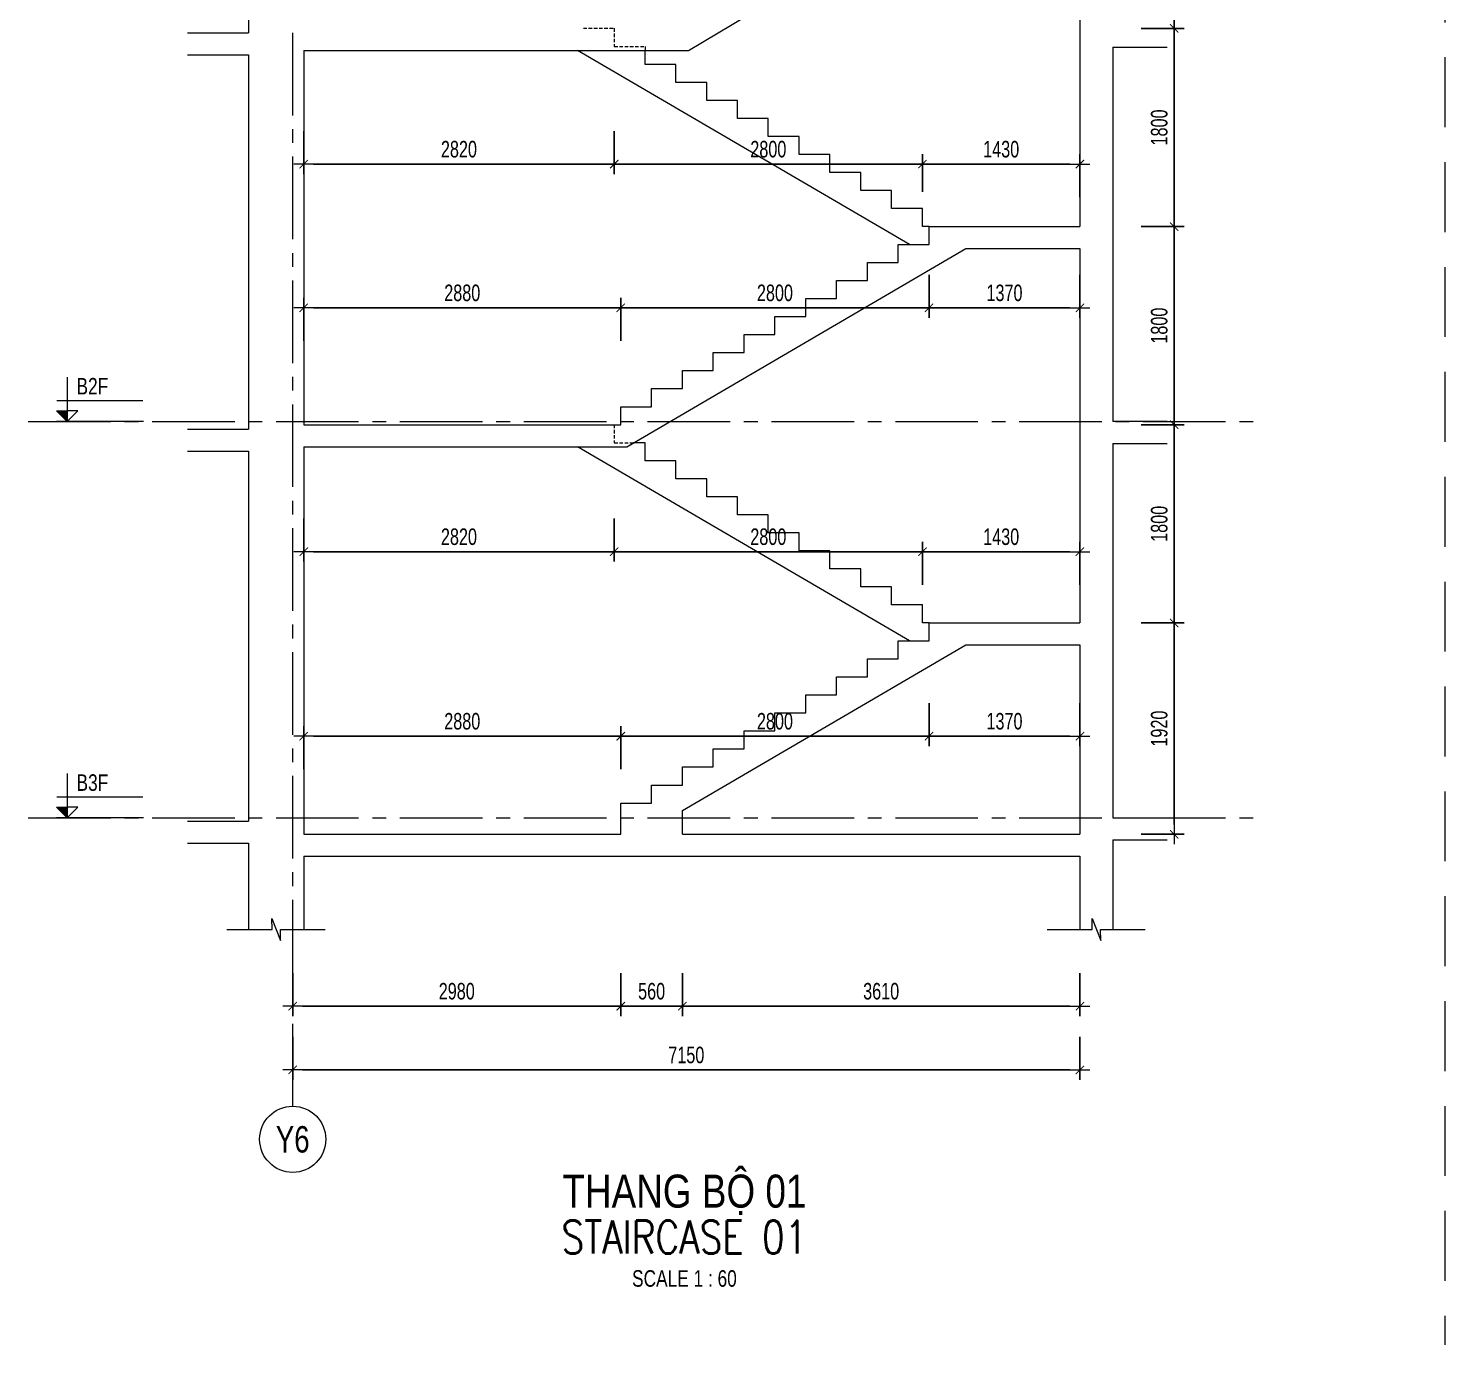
# Model space of a CAD drawing. Header units: millimetres. Extents: x -179076 to 254975, y -18667 to 296191.
# Drawn here: x 12315 to 25179, y 42634 to 54589 of the extents above; entities that cross this region are included whole.
import ezdxf
from ezdxf.enums import TextEntityAlignment as Align

# ---------------------------------------------------------------- set-up
doc = ezdxf.new("R2010")
doc.units = ezdxf.units.MM
doc.linetypes.add('CENTER2', pattern=[1.125, 0.75, -0.125, 0.125, -0.125])
doc.linetypes.add('HIDDEN2', pattern=[4.7625, 3.175, -1.5875])
doc.layers.get('Defpoints').update_dxf_attribs({"color": 151, "lineweight": 9})
for name, color, linetype, lineweight in [('NDC_S_ANNO', 7, 'Continuous', 20), ('NDC_S_AXIS', 5, 'CENTER2', 13), ('NDC_S_CONTINUOUS', 3, 'Continuous', 20), ('NDC_S_DIM', 1, 'Continuous', 15), ('NDC_S_ENG TITLE', 3, 'Continuous', 20), ('NDC_S_HIDDEN', 8, 'HIDDEN2', 13), ('NDC_S_SLAB', 2, 'Continuous', 20), ('NDC_S_SYMBOL', 1, 'Continuous', 15), ('NDC_S_TEXT SYMBOL', 7, 'Continuous', 20), ('NDC_S_VN TEXT', 7, 'Continuous', 20), ('NDC_S_VN TITLE', 6, 'Continuous', 35)]:
    doc.layers.add(name, color=color, linetype=linetype, lineweight=lineweight)
doc.styles.add('NDC_ANNO', font='', dxfattribs={"width": 0.8})
doc.styles.add('NDC_DIM', font='', dxfattribs={"width": 0.75})
doc.styles.add('NDC_EN TXT', font='romans.shx', dxfattribs={"width": 0.8})
doc.styles.add('NDC_VIE TXT', font='arial.ttf', dxfattribs={"width": 0.8})
doc.styles.get('NDC_ANNO').set_extended_font_data('Dotum')
doc.styles.get('NDC_DIM').set_extended_font_data('Dotum')
doc.dimstyles.new('NDC_dim_60', dxfattribs={"dimscale": 60, "dimtxt": 2.5, "dimasz": 1.5, "dimexe": 1.5, "dimexo": 2.5, "dimgap": 1, "dimtad": 1, "dimdec": 0, "dimzin": 0, "dimdsep": 46, "dimtxsty": 'NDC_DIM', "dimblk": 'DIMMARK', "dimcen": 0.09, "dimdle": 1.2, "dimclrd": 1, "dimclre": 1, "dimclrt": 3, "dimadec": 0, "dimazin": 0, "dimtfac": 1, "dimtdec": 0, "dimtix": 1, "dimtofl": 0, "dimtmove": 0, "dimatfit": 3, "dimfxl": 5, "dimfxlon": 1, "dimtolj": 1, "dimtzin": 0, "dimarcsym": 0})

# ---------------------------------------------------------------- blocks, each defined once
blk = doc.blocks.new('kata_block_CT')
at = {"layer": 'NDC_S_ANNO'}
blk.add_hatch(color=3, dxfattribs=at).paths.add_polyline_path([(0, 1.6), (-1.61, 1.6), (0, 0)])
at = {"layer": 'NDC_S_ANNO', "ltscale": 50}
h = blk.add_hatch(dxfattribs=at)
h.set_pattern_fill('ANSI31', color=256, scale=1.406, style=0)
h.paths.add_polyline_path([(0, 1.6), (0, 0), (1.61, 1.6)])
for p, q in [((-1.59, 3.14), (11.47, 3.14)), ((11.56, 0), (-1.64, 0))]:
    blk.add_line(p, q, dxfattribs=at)
for points in [[(0, 6.69), (0, 0)], [(0, 0), (-1.61, 1.6), (0, 1.6)], [(0, 0), (1.61, 1.6), (0, 1.6)]]:
    blk.add_lwpolyline(points, dxfattribs=at)
at = {"layer": 'NDC_S_ANNO', "color": 8, "ltscale": 50}
blk.add_lwpolyline([(0, 0), (-1.61, 1.6), (0, 1.6)], dxfattribs=at)
at = {"layer": 'NDC_S_TEXT SYMBOL', "color": 3, "style": 'NDC_ANNO', "width": 0.8}
blk.add_attdef('CT', (1.41, 4.07), '', height=2.5, dxfattribs=at)
blk = doc.blocks.new('DIMMARK')
at = {"layer": 'NDC_S_DIM', "color": 1}
blk.add_line((-1.5, 0), (1, 0), dxfattribs=at)
at = {"layer": 'NDC_S_DIM', "color": 2, "const_width": 0.1}
blk.add_lwpolyline([(-0.42, -0.42), (0.42, 0.42)], dxfattribs=at)
blk = doc.blocks.new('*D1584')
at = {"layer": 'Defpoints', "color": 0, "transparency": 16777216}
for p in [(14716, 47419), (17696, 47269), (17696, 45708)]:
    blk.add_point(p, dxfattribs=at)
at = {"layer": 'NDC_S_DIM', "color": 1, "lineweight": -2, "transparency": 16777216}
for p, q in [((14716, 46008), (14716, 45618)), ((17696, 46008), (17696, 45618)), ((14806, 45708), (17606, 45708))]:
    blk.add_line(p, q, dxfattribs=at)
at = {"layer": 'NDC_S_DIM', "color": 1, "lineweight": -2, "transparency": 16777216, "xscale": 90, "yscale": 90, "zscale": 90, "rotation": 180}
blk.add_blockref('DIMMARK', (14716, 45708), dxfattribs=at)
at = {"layer": 'NDC_S_DIM', "color": 1, "lineweight": -2, "transparency": 16777216, "xscale": 90, "yscale": 90, "zscale": 90}
blk.add_blockref('DIMMARK', (17696, 45708), dxfattribs=at)
at = {"layer": 'NDC_S_DIM', "color": 3, "transparency": 16777216, "insert": (16206, 45843), "char_height": 150, "attachment_point": 5, "style": 'NDC_DIM'}
blk.add_mtext('\\A1;2980', dxfattribs=at)
blk = doc.blocks.new('*D1585')
at = {"layer": 'Defpoints', "color": 0, "transparency": 16777216}
for p in [(17696, 47269), (18256, 47269), (18256, 45708)]:
    blk.add_point(p, dxfattribs=at)
at = {"layer": 'NDC_S_DIM', "color": 1, "lineweight": -2, "transparency": 16777216}
for p, q in [((17696, 46008), (17696, 45618)), ((18256, 46008), (18256, 45618)), ((17786, 45708), (18166, 45708))]:
    blk.add_line(p, q, dxfattribs=at)
at = {"layer": 'NDC_S_DIM', "color": 1, "lineweight": -2, "transparency": 16777216, "xscale": 90, "yscale": 90, "zscale": 90, "rotation": 180}
blk.add_blockref('DIMMARK', (17696, 45708), dxfattribs=at)
at = {"layer": 'NDC_S_DIM', "color": 1, "lineweight": -2, "transparency": 16777216, "xscale": 90, "yscale": 90, "zscale": 90}
blk.add_blockref('DIMMARK', (18256, 45708), dxfattribs=at)
at = {"layer": 'NDC_S_DIM', "color": 3, "transparency": 16777216, "insert": (17976, 45843), "char_height": 150, "attachment_point": 5, "style": 'NDC_DIM'}
blk.add_mtext('\\A1;560', dxfattribs=at)
blk = doc.blocks.new('*D1586')
at = {"layer": 'Defpoints', "color": 0, "transparency": 16777216}
for p in [(18256, 47269), (21866, 47069), (21866, 45708)]:
    blk.add_point(p, dxfattribs=at)
at = {"layer": 'NDC_S_DIM', "color": 1, "lineweight": -2, "transparency": 16777216}
for p, q in [((18256, 46008), (18256, 45618)), ((21866, 46008), (21866, 45618)), ((18346, 45708), (21776, 45708))]:
    blk.add_line(p, q, dxfattribs=at)
at = {"layer": 'NDC_S_DIM', "color": 1, "lineweight": -2, "transparency": 16777216, "xscale": 90, "yscale": 90, "zscale": 90, "rotation": 180}
blk.add_blockref('DIMMARK', (18256, 45708), dxfattribs=at)
at = {"layer": 'NDC_S_DIM', "color": 1, "lineweight": -2, "transparency": 16777216, "xscale": 90, "yscale": 90, "zscale": 90}
blk.add_blockref('DIMMARK', (21866, 45708), dxfattribs=at)
at = {"layer": 'NDC_S_DIM', "color": 3, "transparency": 16777216, "insert": (20061, 45843), "char_height": 150, "attachment_point": 5, "style": 'NDC_DIM'}
blk.add_mtext('\\A1;3610', dxfattribs=at)
blk = doc.blocks.new('*D1587')
at = {"layer": 'Defpoints', "color": 0, "transparency": 16777216}
for p in [(14716, 47419), (21866, 47069), (21866, 45129)]:
    blk.add_point(p, dxfattribs=at)
at = {"layer": 'NDC_S_DIM', "color": 1, "lineweight": -2, "transparency": 16777216}
for p, q in [((14716, 45429), (14716, 45039)), ((21866, 45429), (21866, 45039)), ((14806, 45129), (21776, 45129))]:
    blk.add_line(p, q, dxfattribs=at)
at = {"layer": 'NDC_S_DIM', "color": 1, "lineweight": -2, "transparency": 16777216, "xscale": 90, "yscale": 90, "zscale": 90, "rotation": 180}
blk.add_blockref('DIMMARK', (14716, 45129), dxfattribs=at)
at = {"layer": 'NDC_S_DIM', "color": 1, "lineweight": -2, "transparency": 16777216, "xscale": 90, "yscale": 90, "zscale": 90}
blk.add_blockref('DIMMARK', (21866, 45129), dxfattribs=at)
at = {"layer": 'NDC_S_DIM', "color": 3, "transparency": 16777216, "insert": (18291, 45264), "char_height": 150, "attachment_point": 5, "style": 'NDC_DIM'}
blk.add_mtext('\\A1;7150', dxfattribs=at)
blk = doc.blocks.new('*U187')
at = {"layer": 'NDC_S_SYMBOL'}
blk.add_line((0, 5), (0, 9), dxfattribs=at)
blk.add_circle((0, 0), 5, dxfattribs=at)
at = {"layer": 'NDC_S_TEXT SYMBOL', "color": 7, "style": 'NDC_ANNO', "width": 0.8}
blk.add_attdef('GRID', text='', height=4, dxfattribs=at).set_placement((0, 0), align=Align.MIDDLE)
blk = doc.blocks.new('*D1588')
at = {"layer": 'Defpoints', "color": 0, "transparency": 16777216}
for p in [(17696, 48160), (14816, 47269), (17696, 47269)]:
    blk.add_point(p, dxfattribs=at)
at = {"layer": 'NDC_S_DIM', "color": 1, "lineweight": -2, "transparency": 16777216}
for p, q in [((14816, 47860), (14816, 48250)), ((17696, 47860), (17696, 48250)), ((14906, 48160), (17606, 48160))]:
    blk.add_line(p, q, dxfattribs=at)
at = {"layer": 'NDC_S_DIM', "color": 1, "lineweight": -2, "transparency": 16777216, "xscale": 90, "yscale": 90, "zscale": 90, "rotation": 180}
blk.add_blockref('DIMMARK', (14816, 48160), dxfattribs=at)
at = {"layer": 'NDC_S_DIM', "color": 1, "lineweight": -2, "transparency": 16777216, "xscale": 90, "yscale": 90, "zscale": 90}
blk.add_blockref('DIMMARK', (17696, 48160), dxfattribs=at)
at = {"layer": 'NDC_S_DIM', "color": 3, "transparency": 16777216, "insert": (16256, 48295), "char_height": 150, "attachment_point": 5, "style": 'NDC_DIM'}
blk.add_mtext('\\A1;2880', dxfattribs=at)
blk = doc.blocks.new('*D1589')
at = {"layer": 'Defpoints', "color": 0, "transparency": 16777216}
for p in [(20496, 49026), (20496, 48160), (17696, 47269)]:
    blk.add_point(p, dxfattribs=at)
at = {"layer": 'NDC_S_DIM', "color": 1, "lineweight": -2, "transparency": 16777216}
for p, q in [((20496, 48460), (20496, 48070)), ((17696, 47860), (17696, 48250)), ((17786, 48160), (20406, 48160))]:
    blk.add_line(p, q, dxfattribs=at)
at = {"layer": 'NDC_S_DIM', "color": 1, "lineweight": -2, "transparency": 16777216, "xscale": 90, "yscale": 90, "zscale": 90, "rotation": 180}
blk.add_blockref('DIMMARK', (17696, 48160), dxfattribs=at)
at = {"layer": 'NDC_S_DIM', "color": 1, "lineweight": -2, "transparency": 16777216, "xscale": 90, "yscale": 90, "zscale": 90}
blk.add_blockref('DIMMARK', (20496, 48160), dxfattribs=at)
at = {"layer": 'NDC_S_DIM', "color": 3, "transparency": 16777216, "insert": (19096, 48295), "char_height": 150, "attachment_point": 5, "style": 'NDC_DIM'}
blk.add_mtext('\\A1;2800', dxfattribs=at)
blk = doc.blocks.new('*D1590')
at = {"layer": 'Defpoints', "color": 0, "transparency": 16777216}
for p in [(20496, 49026), (21866, 48989), (21866, 48160)]:
    blk.add_point(p, dxfattribs=at)
at = {"layer": 'NDC_S_DIM', "color": 1, "lineweight": -2, "transparency": 16777216}
for p, q in [((20496, 48460), (20496, 48070)), ((21866, 48460), (21866, 48070)), ((20586, 48160), (21776, 48160))]:
    blk.add_line(p, q, dxfattribs=at)
at = {"layer": 'NDC_S_DIM', "color": 1, "lineweight": -2, "transparency": 16777216, "xscale": 90, "yscale": 90, "zscale": 90, "rotation": 180}
blk.add_blockref('DIMMARK', (20496, 48160), dxfattribs=at)
at = {"layer": 'NDC_S_DIM', "color": 1, "lineweight": -2, "transparency": 16777216, "xscale": 90, "yscale": 90, "zscale": 90}
blk.add_blockref('DIMMARK', (21866, 48160), dxfattribs=at)
at = {"layer": 'NDC_S_DIM', "color": 3, "transparency": 16777216, "insert": (21181, 48295), "char_height": 150, "attachment_point": 5, "style": 'NDC_DIM'}
blk.add_mtext('\\A1;1370', dxfattribs=at)
blk = doc.blocks.new('*D1591')
at = {"layer": 'Defpoints', "color": 0, "transparency": 16777216}
for p in [(14816, 50989), (17636, 50989), (17636, 49836)]:
    blk.add_point(p, dxfattribs=at)
at = {"layer": 'NDC_S_DIM', "color": 1, "lineweight": -2, "transparency": 16777216}
for p, q in [((14816, 50136), (14816, 49746)), ((17636, 50136), (17636, 49746)), ((14906, 49836), (17546, 49836))]:
    blk.add_line(p, q, dxfattribs=at)
at = {"layer": 'NDC_S_DIM', "color": 1, "lineweight": -2, "transparency": 16777216, "xscale": 90, "yscale": 90, "zscale": 90, "rotation": 180}
blk.add_blockref('DIMMARK', (14816, 49836), dxfattribs=at)
at = {"layer": 'NDC_S_DIM', "color": 1, "lineweight": -2, "transparency": 16777216, "xscale": 90, "yscale": 90, "zscale": 90}
blk.add_blockref('DIMMARK', (17636, 49836), dxfattribs=at)
at = {"layer": 'NDC_S_DIM', "color": 3, "transparency": 16777216, "insert": (16226, 49971), "char_height": 150, "attachment_point": 5, "style": 'NDC_DIM'}
blk.add_mtext('\\A1;2820', dxfattribs=at)
blk = doc.blocks.new('*D1592')
at = {"layer": 'Defpoints', "color": 0, "transparency": 16777216}
for p in [(17636, 50989), (20436, 49836), (20436, 49353)]:
    blk.add_point(p, dxfattribs=at)
at = {"layer": 'NDC_S_DIM', "color": 1, "lineweight": -2, "transparency": 16777216}
for p, q in [((17636, 50136), (17636, 49746)), ((20436, 49536), (20436, 49926)), ((17726, 49836), (20346, 49836))]:
    blk.add_line(p, q, dxfattribs=at)
at = {"layer": 'NDC_S_DIM', "color": 1, "lineweight": -2, "transparency": 16777216, "xscale": 90, "yscale": 90, "zscale": 90, "rotation": 180}
blk.add_blockref('DIMMARK', (17636, 49836), dxfattribs=at)
at = {"layer": 'NDC_S_DIM', "color": 1, "lineweight": -2, "transparency": 16777216, "xscale": 90, "yscale": 90, "zscale": 90}
blk.add_blockref('DIMMARK', (20436, 49836), dxfattribs=at)
at = {"layer": 'NDC_S_DIM', "color": 3, "transparency": 16777216, "insert": (19036, 49971), "char_height": 150, "attachment_point": 5, "style": 'NDC_DIM'}
blk.add_mtext('\\A1;2800', dxfattribs=at)
blk = doc.blocks.new('*D1593')
at = {"layer": 'Defpoints', "color": 0, "transparency": 16777216}
for p in [(21866, 49836), (20436, 49353), (21866, 49189)]:
    blk.add_point(p, dxfattribs=at)
at = {"layer": 'NDC_S_DIM', "color": 1, "lineweight": -2, "transparency": 16777216}
for p, q in [((20436, 49536), (20436, 49926)), ((21866, 49536), (21866, 49926)), ((20526, 49836), (21776, 49836))]:
    blk.add_line(p, q, dxfattribs=at)
at = {"layer": 'NDC_S_DIM', "color": 1, "lineweight": -2, "transparency": 16777216, "xscale": 90, "yscale": 90, "zscale": 90, "rotation": 180}
blk.add_blockref('DIMMARK', (20436, 49836), dxfattribs=at)
at = {"layer": 'NDC_S_DIM', "color": 1, "lineweight": -2, "transparency": 16777216, "xscale": 90, "yscale": 90, "zscale": 90}
blk.add_blockref('DIMMARK', (21866, 49836), dxfattribs=at)
at = {"layer": 'NDC_S_DIM', "color": 3, "transparency": 16777216, "insert": (21151, 49971), "char_height": 150, "attachment_point": 5, "style": 'NDC_DIM'}
blk.add_mtext('\\A1;1430', dxfattribs=at)
blk = doc.blocks.new('*D1594')
at = {"layer": 'Defpoints', "color": 0, "transparency": 16777216}
for p in [(17696, 52051), (17696, 51153), (14816, 50989)]:
    blk.add_point(p, dxfattribs=at)
at = {"layer": 'NDC_S_DIM', "color": 1, "lineweight": -2, "transparency": 16777216}
for p, q in [((14816, 51751), (14816, 52141)), ((17696, 51751), (17696, 52141)), ((14906, 52051), (17606, 52051))]:
    blk.add_line(p, q, dxfattribs=at)
at = {"layer": 'NDC_S_DIM', "color": 1, "lineweight": -2, "transparency": 16777216, "xscale": 90, "yscale": 90, "zscale": 90, "rotation": 180}
blk.add_blockref('DIMMARK', (14816, 52051), dxfattribs=at)
at = {"layer": 'NDC_S_DIM', "color": 1, "lineweight": -2, "transparency": 16777216, "xscale": 90, "yscale": 90, "zscale": 90}
blk.add_blockref('DIMMARK', (17696, 52051), dxfattribs=at)
at = {"layer": 'NDC_S_DIM', "color": 3, "transparency": 16777216, "insert": (16256, 52186), "char_height": 150, "attachment_point": 5, "style": 'NDC_DIM'}
blk.add_mtext('\\A1;2880', dxfattribs=at)
blk = doc.blocks.new('*D1595')
at = {"layer": 'Defpoints', "color": 0, "transparency": 16777216}
for p in [(20496, 52626), (20496, 52051), (17696, 51153)]:
    blk.add_point(p, dxfattribs=at)
at = {"layer": 'NDC_S_DIM', "color": 1, "lineweight": -2, "transparency": 16777216}
for p, q in [((20496, 52351), (20496, 51961)), ((17696, 51751), (17696, 52141)), ((17786, 52051), (20406, 52051))]:
    blk.add_line(p, q, dxfattribs=at)
at = {"layer": 'NDC_S_DIM', "color": 1, "lineweight": -2, "transparency": 16777216, "xscale": 90, "yscale": 90, "zscale": 90, "rotation": 180}
blk.add_blockref('DIMMARK', (17696, 52051), dxfattribs=at)
at = {"layer": 'NDC_S_DIM', "color": 1, "lineweight": -2, "transparency": 16777216, "xscale": 90, "yscale": 90, "zscale": 90}
blk.add_blockref('DIMMARK', (20496, 52051), dxfattribs=at)
at = {"layer": 'NDC_S_DIM', "color": 3, "transparency": 16777216, "insert": (19096, 52186), "char_height": 150, "attachment_point": 5, "style": 'NDC_DIM'}
blk.add_mtext('\\A1;2800', dxfattribs=at)
blk = doc.blocks.new('*D1596')
at = {"layer": 'Defpoints', "color": 0, "transparency": 16777216}
for p in [(20496, 52626), (21866, 52589), (21866, 52051)]:
    blk.add_point(p, dxfattribs=at)
at = {"layer": 'NDC_S_DIM', "color": 1, "lineweight": -2, "transparency": 16777216}
for p, q in [((20496, 52351), (20496, 51961)), ((21866, 52351), (21866, 51961)), ((20586, 52051), (21776, 52051))]:
    blk.add_line(p, q, dxfattribs=at)
at = {"layer": 'NDC_S_DIM', "color": 1, "lineweight": -2, "transparency": 16777216, "xscale": 90, "yscale": 90, "zscale": 90, "rotation": 180}
blk.add_blockref('DIMMARK', (20496, 52051), dxfattribs=at)
at = {"layer": 'NDC_S_DIM', "color": 1, "lineweight": -2, "transparency": 16777216, "xscale": 90, "yscale": 90, "zscale": 90}
blk.add_blockref('DIMMARK', (21866, 52051), dxfattribs=at)
at = {"layer": 'NDC_S_DIM', "color": 3, "transparency": 16777216, "insert": (21181, 52186), "char_height": 150, "attachment_point": 5, "style": 'NDC_DIM'}
blk.add_mtext('\\A1;1370', dxfattribs=at)
blk = doc.blocks.new('*D1597')
at = {"layer": 'Defpoints', "color": 0, "transparency": 16777216}
for p in [(17636, 54589), (14816, 54389), (17636, 53356)]:
    blk.add_point(p, dxfattribs=at)
at = {"layer": 'NDC_S_DIM', "color": 1, "lineweight": -2, "transparency": 16777216}
for p, q in [((14816, 53656), (14816, 53266)), ((17636, 53656), (17636, 53266)), ((14906, 53356), (17546, 53356))]:
    blk.add_line(p, q, dxfattribs=at)
at = {"layer": 'NDC_S_DIM', "color": 1, "lineweight": -2, "transparency": 16777216, "xscale": 90, "yscale": 90, "zscale": 90, "rotation": 180}
blk.add_blockref('DIMMARK', (14816, 53356), dxfattribs=at)
at = {"layer": 'NDC_S_DIM', "color": 1, "lineweight": -2, "transparency": 16777216, "xscale": 90, "yscale": 90, "zscale": 90}
blk.add_blockref('DIMMARK', (17636, 53356), dxfattribs=at)
at = {"layer": 'NDC_S_DIM', "color": 3, "transparency": 16777216, "insert": (16226, 53491), "char_height": 150, "attachment_point": 5, "style": 'NDC_DIM'}
blk.add_mtext('\\A1;2820', dxfattribs=at)
blk = doc.blocks.new('*D1598')
at = {"layer": 'Defpoints', "color": 0, "transparency": 16777216}
for p in [(17636, 54589), (20436, 53356), (20436, 52953)]:
    blk.add_point(p, dxfattribs=at)
at = {"layer": 'NDC_S_DIM', "color": 1, "lineweight": -2, "transparency": 16777216}
for p, q in [((17636, 53656), (17636, 53266)), ((20436, 53103), (20436, 53446)), ((17726, 53356), (20346, 53356))]:
    blk.add_line(p, q, dxfattribs=at)
at = {"layer": 'NDC_S_DIM', "color": 1, "lineweight": -2, "transparency": 16777216, "xscale": 90, "yscale": 90, "zscale": 90, "rotation": 180}
blk.add_blockref('DIMMARK', (17636, 53356), dxfattribs=at)
at = {"layer": 'NDC_S_DIM', "color": 1, "lineweight": -2, "transparency": 16777216, "xscale": 90, "yscale": 90, "zscale": 90}
blk.add_blockref('DIMMARK', (20436, 53356), dxfattribs=at)
at = {"layer": 'NDC_S_DIM', "color": 3, "transparency": 16777216, "insert": (19036, 53491), "char_height": 150, "attachment_point": 5, "style": 'NDC_DIM'}
blk.add_mtext('\\A1;2800', dxfattribs=at)
blk = doc.blocks.new('*D1599')
at = {"layer": 'Defpoints', "color": 0, "transparency": 16777216}
for p in [(21866, 53356), (20436, 52953), (21866, 52789)]:
    blk.add_point(p, dxfattribs=at)
at = {"layer": 'NDC_S_DIM', "color": 1, "lineweight": -2, "transparency": 16777216}
for p, q in [((20436, 53103), (20436, 53446)), ((21866, 53056), (21866, 53446)), ((20526, 53356), (21776, 53356))]:
    blk.add_line(p, q, dxfattribs=at)
at = {"layer": 'NDC_S_DIM', "color": 1, "lineweight": -2, "transparency": 16777216, "xscale": 90, "yscale": 90, "zscale": 90, "rotation": 180}
blk.add_blockref('DIMMARK', (20436, 53356), dxfattribs=at)
at = {"layer": 'NDC_S_DIM', "color": 1, "lineweight": -2, "transparency": 16777216, "xscale": 90, "yscale": 90, "zscale": 90}
blk.add_blockref('DIMMARK', (21866, 53356), dxfattribs=at)
at = {"layer": 'NDC_S_DIM', "color": 3, "transparency": 16777216, "insert": (21151, 53491), "char_height": 150, "attachment_point": 5, "style": 'NDC_DIM'}
blk.add_mtext('\\A1;1430', dxfattribs=at)
blk = doc.blocks.new('Drawing name_symbol')
at = {"layer": 'NDC_S_ENG TITLE', "style": 'NDC_EN TXT', "width": 0.8}
blk.add_attdef('SECTDET1', text='', height=5, dxfattribs=at).set_placement((0, 1.01), align=Align.CENTER)
at = {"layer": 'NDC_S_TEXT SYMBOL', "lineweight": 25, "style": 'NDC_ANNO', "width": 0.8}
blk.add_attdef('SSCALE', text='', height=2.5, dxfattribs=at).set_placement((0, -4), align=Align.CENTER)
at = {"layer": 'NDC_S_VN TITLE', "style": 'NDC_VIE TXT', "width": 0.8}
blk.add_attdef('SECTDET2', text='', height=5, dxfattribs=at).set_placement((0, 7.97), align=Align.CENTER)
blk = doc.blocks.new('*D2014')
at = {"layer": 'Defpoints', "color": 0, "transparency": 16777216}
for p in [(21866, 49189), (22722, 49189), (21866, 47269)]:
    blk.add_point(p, dxfattribs=at)
at = {"layer": 'NDC_S_DIM', "color": 1, "lineweight": -2, "transparency": 16777216}
for p, q in [((22422, 49189), (22812, 49189)), ((22722, 47359), (22722, 49099)), ((22422, 47269), (22812, 47269))]:
    blk.add_line(p, q, dxfattribs=at)
at = {"layer": 'NDC_S_DIM', "color": 1, "lineweight": -2, "transparency": 16777216, "xscale": 90, "yscale": 90, "zscale": 90}
for p, rotation in [((22722, 49189), 90), ((22722, 47269), 270)]:
    blk.add_blockref('DIMMARK', p, dxfattribs=dict(at, rotation=rotation))
at = {"layer": 'NDC_S_DIM', "color": 3, "transparency": 16777216, "insert": (22587, 48229), "char_height": 150, "attachment_point": 5, "rotation": 90, "style": 'NDC_DIM'}
blk.add_mtext('\\A1;1920', dxfattribs=at)
blk = doc.blocks.new('*D2015')
at = {"layer": 'Defpoints', "color": 0, "transparency": 16777216}
for p in [(17276, 50989), (20653, 49189), (22722, 49189)]:
    blk.add_point(p, dxfattribs=at)
at = {"layer": 'NDC_S_DIM', "color": 1, "lineweight": -2, "transparency": 16777216}
for p, q in [((22422, 50989), (22812, 50989)), ((22722, 50899), (22722, 49279)), ((22422, 49189), (22812, 49189))]:
    blk.add_line(p, q, dxfattribs=at)
at = {"layer": 'NDC_S_DIM', "color": 1, "lineweight": -2, "transparency": 16777216, "xscale": 90, "yscale": 90, "zscale": 90}
for p, rotation in [((22722, 50989), 90), ((22722, 49189), 270)]:
    blk.add_blockref('DIMMARK', p, dxfattribs=dict(at, rotation=rotation))
at = {"layer": 'NDC_S_DIM', "color": 3, "transparency": 16777216, "insert": (22587, 50089), "char_height": 150, "attachment_point": 5, "rotation": 90, "style": 'NDC_DIM'}
blk.add_mtext('\\A1;1800', dxfattribs=at)
blk = doc.blocks.new('*D2109')
at = {"layer": 'Defpoints', "color": 0, "transparency": 16777216}
for p in [(20496, 52789), (22722, 52789), (17276, 50989)]:
    blk.add_point(p, dxfattribs=at)
at = {"layer": 'NDC_S_DIM', "color": 1, "lineweight": -2, "transparency": 16777216}
for p, q in [((22422, 52789), (22812, 52789)), ((22722, 51079), (22722, 52699)), ((22422, 50989), (22812, 50989))]:
    blk.add_line(p, q, dxfattribs=at)
at = {"layer": 'NDC_S_DIM', "color": 1, "lineweight": -2, "transparency": 16777216, "xscale": 90, "yscale": 90, "zscale": 90}
for p, rotation in [((22722, 52789), 90), ((22722, 50989), 270)]:
    blk.add_blockref('DIMMARK', p, dxfattribs=dict(at, rotation=rotation))
at = {"layer": 'NDC_S_DIM', "color": 3, "transparency": 16777216, "insert": (22587, 51889), "char_height": 150, "attachment_point": 5, "rotation": 90, "style": 'NDC_DIM'}
blk.add_mtext('\\A1;1800', dxfattribs=at)
blk = doc.blocks.new('*D2110')
at = {"layer": 'Defpoints', "color": 0, "transparency": 16777216}
for p in [(18256, 54589), (22722, 54589), (20496, 52789)]:
    blk.add_point(p, dxfattribs=at)
at = {"layer": 'NDC_S_DIM', "color": 1, "lineweight": -2, "transparency": 16777216}
for p, q in [((22422, 54589), (22812, 54589)), ((22722, 52879), (22722, 54499)), ((22422, 52789), (22812, 52789))]:
    blk.add_line(p, q, dxfattribs=at)
at = {"layer": 'NDC_S_DIM', "color": 1, "lineweight": -2, "transparency": 16777216, "xscale": 90, "yscale": 90, "zscale": 90}
for p, rotation in [((22722, 54589), 90), ((22722, 52789), 270)]:
    blk.add_blockref('DIMMARK', p, dxfattribs=dict(at, rotation=rotation))
at = {"layer": 'NDC_S_DIM', "color": 3, "transparency": 16777216, "insert": (22587, 53689), "char_height": 150, "attachment_point": 5, "rotation": 90, "style": 'NDC_DIM'}
blk.add_mtext('\\A1;1800', dxfattribs=at)
blk = doc.blocks.new('*D2111')
at = {"layer": 'Defpoints', "color": 0, "transparency": 16777216}
for p in [(20496, 56089), (22722, 56089), (18256, 54589)]:
    blk.add_point(p, dxfattribs=at)
at = {"layer": 'NDC_S_DIM', "color": 1, "lineweight": -2, "transparency": 16777216}
for p, q in [((22422, 56089), (22812, 56089)), ((22722, 54679), (22722, 55999)), ((22422, 54589), (22812, 54589))]:
    blk.add_line(p, q, dxfattribs=at)
at = {"layer": 'NDC_S_DIM', "color": 1, "lineweight": -2, "transparency": 16777216, "xscale": 90, "yscale": 90, "zscale": 90}
for p, rotation in [((22722, 56089), 90), ((22722, 54589), 270)]:
    blk.add_blockref('DIMMARK', p, dxfattribs=dict(at, rotation=rotation))
at = {"layer": 'NDC_S_DIM', "color": 3, "transparency": 16777216, "insert": (22587, 55339), "char_height": 150, "attachment_point": 5, "rotation": 90, "style": 'NDC_DIM'}
blk.add_mtext('\\A1;1500', dxfattribs=at)

msp = doc.modelspace()

# ---------------------------------------------------------------- linework, layer by layer
at = {"layer": 'NDC_S_AXIS', "ltscale": 1000}
for p, q in [((14716, 44798.8), (14716, 61509.2)), ((12314.8, 47419.5), (23546.4, 47419.5))]:
    msp.add_line(p, q, dxfattribs=at)
for points in [[(12314.8, 51019.5), (23546.4, 51019.5)], [(12314.8, 47419.5), (23546.4, 47419.5)]]:
    msp.add_lwpolyline(points, dxfattribs=at)
at = {"layer": 'NDC_S_CONTINUOUS'}
for p, q in [((20319.6, 52625.8), (17301.9, 54389.5)), ((20319.6, 49025.8), (17301.9, 50789.5))]:
    msp.add_line(p, q, dxfattribs=at)
for points in [[(20496, 52789.5), (20436, 52789.5), (20436, 52953.1), (20156, 52953.1), (20156, 53116.7), (19876, 53116.7), (19876, 53280.4), (19596, 53280.4), (19596, 53444), (19316, 53444), (19316, 53607.6), (19036, 53607.6), (19036, 53771.3), (18756, 53771.3), (18756, 53934.9), (18476, 53934.9), (18476, 54098.6), (18196, 54098.6), (18196, 54262.2), (17916, 54262.2), (17916, 54389.5)], [(20496, 49189.5), (20436, 49189.5), (20436, 49353.1), (20156, 49353.1), (20156, 49516.7), (19876, 49516.7), (19876, 49680.4), (19596, 49680.4), (19596, 49844), (19316, 49844), (19316, 50007.6), (19036, 50007.6), (19036, 50171.3), (18756, 50171.3), (18756, 50334.9), (18476, 50334.9), (18476, 50498.6), (18196, 50498.6), (18196, 50662.2), (17916, 50662.2), (17916, 50825.8), (17812.4, 50825.8)]]:
    msp.add_lwpolyline(points, dxfattribs=at)
at = {"layer": 'NDC_S_HIDDEN', "ltscale": 200}
msp.add_line((25179.1, 76233.6), (25179.1, 42633.6), dxfattribs=at)
at = {"layer": 'NDC_S_HIDDEN', "ltscale": 10}
for points in [[(17356, 54589.5), (17636, 54589.5), (17636, 54425.8), (17916, 54425.8), (17916, 54389.5)], [(17356, 50989.5), (17636, 50989.5), (17636, 50825.8), (17812.4, 50825.8)]]:
    msp.add_lwpolyline(points, dxfattribs=at)
at = {"layer": 'NDC_S_SLAB'}
for p, q in [((14316, 60349.5), (14316, 54549.5)), ((18311, 54389.5), (20831, 55889.5)), ((21866, 55889.5), (21866, 52789.5)), ((13759.5, 54549.5), (14316, 54549.5)), ((22166, 54419.5), (22166, 51019.5)), ((22166, 54419.5), (22657.6, 54419.5)), ((13759.5, 54349.5), (14316, 54349.5)), ((14316, 54349.5), (14316, 50949.5)), ((14816, 54389.5), (18311, 54389.5)), ((14816, 54389.5), (14816, 50989.5)), ((20496, 52789.5), (21866, 52789.5)), ((17750.2, 50789.5), (20830.2, 52589.5)), ((20830.2, 52589.5), (21866, 52589.5)), ((21866, 52589.5), (21866, 49189.5)), ((13759.5, 50949.5), (14316, 50949.5)), ((22166, 50819.5), (22166, 47419.5)), ((22166, 50819.5), (22657.6, 50819.5)), ((13759.5, 50749.5), (14316, 50749.5)), ((14316, 50749.5), (14316, 47389.5)), ((14816, 50789.5), (17750.2, 50789.5)), ((14816, 50789.5), (14816, 47269.5)), ((20496, 49189.5), (21866, 49189.5)), ((18256, 47485.1), (20830.2, 48989.5)), ((20830.2, 48989.5), (21866, 48989.5)), ((21866, 48989.5), (21866, 47269.5)), ((13759.5, 47389.5), (14316, 47389.5)), ((22166, 47419.5), (22657.6, 47419.5)), ((18256, 47269.5), (21866, 47269.5)), ((22166, 47219.5), (22657.6, 47219.5)), ((13759.5, 47189.5), (14316, 47189.5)), ((14816, 47069.5), (21866, 47069.5))]:
    msp.add_line(p, q, dxfattribs=at)
for points in [[(14816, 50989.5), (17696, 50989.5), (17696, 51153.1), (17976, 51153.1), (17976, 51316.7), (18256, 51316.7), (18256, 51480.4), (18536, 51480.4), (18536, 51644), (18816, 51644), (18816, 51807.6), (19096, 51807.6), (19096, 51971.3), (19376, 51971.3), (19376, 52134.9), (19656, 52134.9), (19656, 52298.6), (19936, 52298.6), (19936, 52462.2), (20216, 52462.2), (20216, 52625.8), (20496, 52625.8), (20496, 52789.5), (21866, 52789.5)], [(22657.6, 51019.5), (22166, 51019.5)], [(14816, 47269.5), (17696, 47269.5), (17696, 47553.1), (17976, 47553.1), (17976, 47716.7), (18256, 47716.7), (18256, 47880.4), (18536, 47880.4), (18536, 48044), (18816, 48044), (18816, 48207.6), (19096, 48207.6), (19096, 48371.3), (19376, 48371.3), (19376, 48534.9), (19656, 48534.9), (19656, 48698.6), (19936, 48698.6), (19936, 48862.2), (20216, 48862.2), (20216, 49025.8), (20496, 49025.8), (20496, 49189.5), (21866, 49189.5)], [(18256, 47269.5), (18256, 47485.1)], [(22166, 47219.5), (22166, 46405)], [(14316, 47189.5), (14316, 46405)], [(14816, 47069.5), (14816, 46405)], [(21866, 47069.5), (21866, 46405)]]:
    msp.add_lwpolyline(points, dxfattribs=at)
at = {"layer": 'NDC_S_SYMBOL'}
for points in [[(14118.6, 46405), (14528.2, 46405), (14526, 46505), (14606, 46305), (14603.8, 46405), (15010.1, 46405)], [(21568.6, 46405), (21978.2, 46405), (21976, 46505), (22056, 46305), (22053.8, 46405), (22460.1, 46405)]]:
    msp.add_lwpolyline(points, dxfattribs=at)

# ---------------------------------------------------------------- block references
at = {"layer": 'NDC_S_ANNO', "xscale": 60, "yscale": 60, "zscale": 60}
msp.add_blockref('Drawing name_symbol', (18274, 43399.9), dxfattribs=at).add_auto_attribs({'SECTDET1': 'STAIRCASE 01', 'SECTDET2': 'THANG BỘ 01', 'SSCALE': 'SCALE 1 : 60'})
at = {"layer": 'NDC_S_AXIS', "xscale": 60, "yscale": 60, "zscale": 60}
msp.add_blockref('*U187', (14716, 44498.8), dxfattribs=at).add_auto_attribs({'GRID': 'Y6'})
at = {"layer": 'NDC_S_VN TEXT', "xscale": 60, "yscale": 60, "zscale": 60}
for p, values in [((12668, 51019.5), {'CT': 'B2F'}), ((12668, 47419.5), {'CT': 'B3F'})]:
    msp.add_blockref('kata_block_CT', p, dxfattribs=at).add_auto_attribs(values)

# ---------------------------------------------------------------- dimensions: what is measured, and where the dimension line sits
at = {"layer": 'NDC_S_DIM'}
for base, p1, p2, picture, middle in [((22722.3, 56089.5), (18256, 54589.5), (20496, 56089.5), '*D2111', (22587.2, 55339.5)), ((22722.3, 54589.5), (20496, 52789.5), (18256, 54589.5), '*D2110', (22587.2, 53689.5)), ((22722.3, 52789.5), (17275.6, 50989.5), (20496, 52789.5), '*D2109', (22587.2, 51889.5))]:
    dim = msp.add_linear_dim(base=base, p1=p1, p2=p2, angle=90, dimstyle='NDC_dim_60', override={"dimtmove": 1}, dxfattribs=at)
    dim.commit()
    dim.dimension.update_dxf_attribs({"geometry": picture, "text_midpoint": middle})
for base, p1, p2, picture, middle in [((17636, 53355.9), (14816, 54389.5), (17636, 54589.5), '*D1597', (16226, 53491)), ((17696, 52050.6), (14816, 50989.5), (17696, 51153.1), '*D1594', (16256, 52185.7)), ((17636, 49836.2), (14816, 50989.5), (17636, 50989.5), '*D1591', (16226, 49971.3)), ((17696, 48159.8), (14816, 47269.5), (17696, 47269.5), '*D1588', (16256, 48294.9)), ((17696, 45707.7), (14716, 47419.5), (17696, 47269.5), '*D1584', (16206, 45842.8)), ((21866, 45128.8), (14716, 47419.5), (21866, 47069.5), '*D1587', (18291, 45263.9))]:
    dim = msp.add_linear_dim(base=base, p1=p1, p2=p2, dimstyle='NDC_dim_60', dxfattribs=at)
    dim.commit()
    dim.dimension.update_dxf_attribs({"geometry": picture, "text_midpoint": middle})
for base, p1, p2, picture, middle in [((20436, 53355.9), (17636, 54589.5), (20436, 52953.1), '*D1598', (19036, 53491)), ((21866, 53355.9), (20436, 52953.1), (21866, 52789.5), '*D1599', (21151, 53491)), ((20496, 52050.6), (17696, 51153.1), (20496, 52625.8), '*D1595', (19096, 52185.7)), ((21866, 52050.6), (20496, 52625.8), (21866, 52589.5), '*D1596', (21181, 52185.7)), ((20436, 49836.2), (17636, 50989.5), (20436, 49353.1), '*D1592', (19036, 49971.3)), ((21866, 49836.2), (20436, 49353.1), (21866, 49189.5), '*D1593', (21151, 49971.3)), ((20496, 48159.8), (17696, 47269.5), (20496, 49025.8), '*D1589', (19096, 48294.9)), ((21866, 48159.8), (20496, 49025.8), (21866, 48989.5), '*D1590', (21181, 48294.9)), ((18256, 45707.7), (17696, 47269.5), (18256, 47269.5), '*D1585', (17976, 45842.8)), ((21866, 45707.7), (18256, 47269.5), (21866, 47069.5), '*D1586', (20061, 45842.8))]:
    dim = msp.add_linear_dim(base=base, p1=p1, p2=p2, dimstyle='NDC_dim_60', override={"dimtmove": 1}, dxfattribs=at)
    dim.commit()
    dim.dimension.update_dxf_attribs({"geometry": picture, "text_midpoint": middle})
for p1, p2, picture, middle in [((17275.6, 50989.5), (20653.4, 49189.5), '*D2015', (22587.2, 50089.5)), ((21866, 47269.5), (21866, 49189.5), '*D2014', (22587.2, 48229.5))]:
    dim = msp.add_linear_dim(base=(22722.3, 49189.5), p1=p1, p2=p2, angle=90, dimstyle='NDC_dim_60', dxfattribs=at)
    dim.commit()
    dim.dimension.update_dxf_attribs({"geometry": picture, "text_midpoint": middle})

doc.saveas('drawing.dxf')
